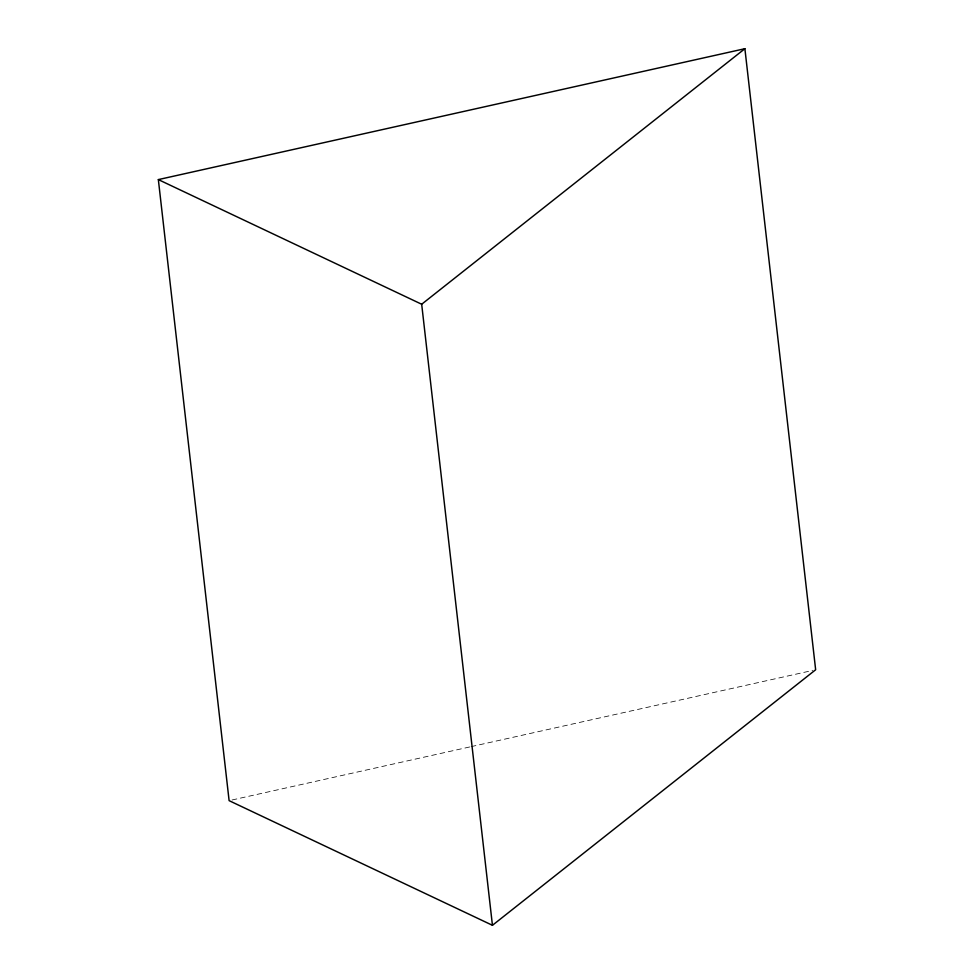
<?xml version="1.0" encoding="UTF-8"?>
<svg xmlns="http://www.w3.org/2000/svg" width="974" height="974" viewBox="0 0 974 974"><rect width="100%" height="100%" fill="white"/><g stroke="black" fill="none" stroke-linecap="round" stroke-linejoin="round"><path stroke-width="0.73" stroke-dasharray="4.87 3.65" d="M232.08 799.983L469.663 746.973M471.148 746.632L812.681 670.429"/><path stroke-width="1.46" d="M492.442 925.3L421.681 304.241L744.891 48.7L815.652 669.759L492.442 925.3L229.109 800.652L158.348 179.593L744.891 48.7M158.348 179.593L421.681 304.241"/></g></svg>
